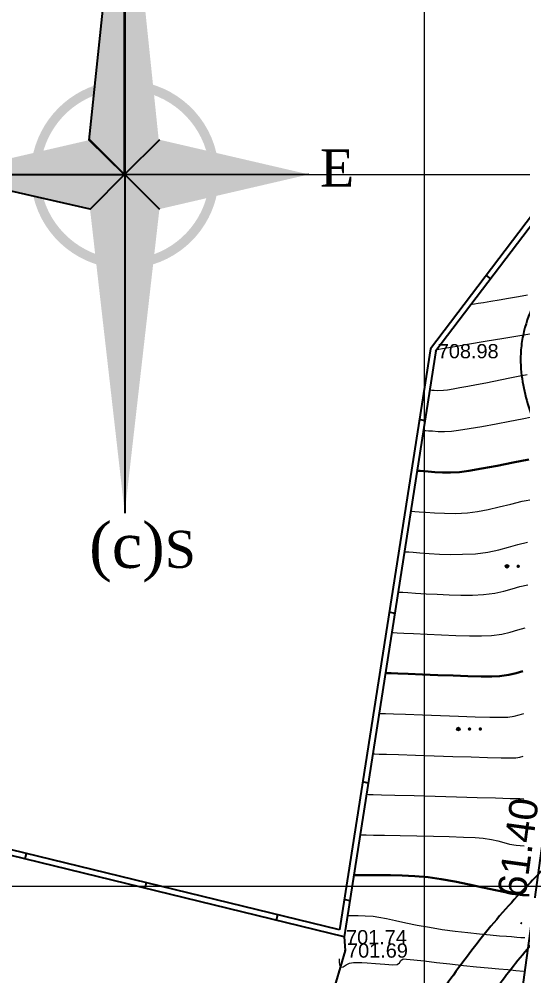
# Model space of a CAD drawing. Header units: feet. Extents: x 3381 to 683784, y 675186 to 4376258.
# Drawn here: x 682054.9 to 682090.3, y 4375758 to 4375825.2 of the extents above; entities that cross this region are included whole.
import ezdxf

# ---------------------------------------------------------------- set-up
doc = ezdxf.new("R2010")
doc.units = ezdxf.units.FT
doc.header["$MEASUREMENT"] = 0
doc.header["$PDMODE"] = 34
doc.header["$PDSIZE"] = 0.01
doc.layers.get('0').update_dxf_attribs({"linetype": 'CONTINUOUS'})
doc.layers.get('Defpoints').update_dxf_attribs({"linetype": 'CONTINUOUS'})
for name, color, linetype in [('0_Point_Height', 2, 'CONTINUOUS'), ('0_Point_Point', 7, 'CONTINUOUS'), ('col bitkisi', 7, 'CONTINUOUS'), ('Kompass', 7, 'CONTINUOUS')]:
    doc.layers.add(name, color=color, linetype=linetype)
for name, color, linetype, lineweight in [('ANA HORIZONTAL', 24, 'CONTINUOUS', 30), ('HORIZANTAL', 24, 'CONTINUOUS', 13), ('km setka', 170, 'CONTINUOUS', 15)]:
    doc.layers.add(name, color=color, linetype=linetype, lineweight=lineweight)
doc.styles.get("Standard").update_dxf_attribs({"font": 'arial.ttf', "height": 2})
doc.styles.add('Standart', font='times.ttf')
doc.dimstyles.new('ISO-25', dxfattribs={"dimtxt": 2, "dimasz": 1, "dimexe": 1.25, "dimexo": 0.625, "dimtad": 1, "dimtxsty": 'Standard', "dimblk": 'OBLIQUE', "dimcen": 2.5, "dimadec": 0, "dimazin": 0, "dimtfac": 1, "dimtmove": 0, "dimatfit": 3, "dimldrblk": 'OBLIQUE', "dimfxl": 1, "dimarcsym": 0})

# ---------------------------------------------------------------- blocks, each defined once
blk = doc.blocks.new('_Oblique')
at = {"color": 0, "linetype": 'ByBlock', "lineweight": -2}
blk.add_line((-0.5, -0.5), (0.5, 0.5), dxfattribs=at)
blk = doc.blocks.new('*D148')
at = {"color": 0, "lineweight": -2, "transparency": 16777216}
for p, q in [((682087.453, 4375736.387), (682095.745, 4375797.237)), ((682135.261, 4375791.852), (682094.506, 4375797.406)), ((682126.97, 4375731.002), (682086.215, 4375736.556))]:
    blk.add_line(p, q, dxfattribs=at)
at = {"layer": 'Defpoints', "color": 0, "lineweight": 30, "transparency": 16777216}
for p in [(682095.745, 4375797.237), (682135.881, 4375791.768), (682127.589, 4375730.918)]:
    blk.add_point(p, dxfattribs=at)
at = {"color": 0, "lineweight": -2, "transparency": 16777216}
for p, rotation in [((682095.745, 4375797.237), 82.24063511177357), ((682087.453, 4375736.387), 262.2406351117736)]:
    blk.add_blockref('_Oblique', p, dxfattribs=dict(at, rotation=rotation))
at = {"color": 0, "lineweight": 25, "transparency": 16777216, "insert": (682089.968, 4375767.034), "char_height": 2, "attachment_point": 5, "rotation": 82.24064}
blk.add_mtext('{\\fArial|b0|i0|c238|p34;61.40}', dxfattribs=at)

msp = doc.modelspace()

# ---------------------------------------------------------------- hatches: boundary and pattern name
at = {"layer": 'col bitkisi', "ltscale": 1.5}
h = msp.add_hatch(color=256, dxfattribs=at)
edge = h.paths.add_edge_path()
edge.add_arc((682089.186, 4375786.795), 0.125, 0, 360)
h = msp.add_hatch(color=256, dxfattribs=at)
edge = h.paths.add_edge_path()
edge.add_arc((682089.969, 4375786.795), 0.125, 0, 360)
h = msp.add_hatch(color=256, dxfattribs=at)
edge = h.paths.add_edge_path()
edge.add_arc((682085.765, 4375775.361), 0.125, 0, 360)
h = msp.add_hatch(color=256, dxfattribs=at)
edge = h.paths.add_edge_path()
edge.add_arc((682086.547, 4375775.361), 0.125, 0, 360)
h = msp.add_hatch(color=256, dxfattribs=at)
edge = h.paths.add_edge_path()
edge.add_arc((682087.306, 4375775.361), 0.125, 0, 360)
at = {"layer": 'Kompass'}
h = msp.add_hatch(color=5, dxfattribs=at)
h.set_gradient(color1=(0, 0, 255), one_color=1, tint=1)
h.paths.add_polyline_path([(682062.275, 4375814.316), (682059.833, 4375816.741), (682062.28, 4375840.156)])
h = msp.add_hatch(color=220, dxfattribs=at)
h.set_gradient(color1=(236, 9, 164), tint=1)
h.paths.add_polyline_path([(682062.275, 4375814.32), (682064.712, 4375816.758), (682062.28, 4375840.156)])
h = msp.add_hatch(color=5, dxfattribs=at)
edge = h.paths.add_edge_path()
edge.add_line((682062.318, 4375820.276), (682062.318, 4375820.927))
edge.add_arc((682062.359, 4375814.351), 6.576, 13.04557, 90.36246, ccw=False)
edge.add_line((682068.766, 4375815.836), (682068.049, 4375816.002))
edge.add_arc((682062.285, 4375814.254), 6.023, 16.87652, 89.68771)
edge = h.paths.add_edge_path()
edge.add_line((682060.205, 4375819.884), (682060.28, 4375820.601))
edge.add_arc((682062.362, 4375814.294), 6.641, 108.26723, 179.86034)
edge.add_line((682055.72, 4375814.31), (682056.371, 4375814.311))
edge.add_arc((682062.327, 4375814.319), 5.956, 110.87362, 180.07766, ccw=False)
edge = h.paths.add_edge_path()
edge.add_line((682056.615, 4375812.629), (682055.898, 4375812.793))
edge.add_arc((682062.316, 4375814.296), 6.591, 193.18314, 270.13483)
edge.add_line((682062.331, 4375807.705), (682062.321, 4375808.355))
edge.add_arc((682062.39, 4375814.394), 6.039, 196.99488, 269.34396, ccw=False)
edge.add_line((682056.615, 4375812.629), (682056.615, 4375812.629))
edge = h.paths.add_edge_path()
edge.add_line((682064.319, 4375808.009), (682064.401, 4375808.726))
edge.add_arc((682062.334, 4375814.314), 5.958, 290.29292, 360.10887)
edge.add_line((682068.292, 4375814.325), (682068.943, 4375814.321))
edge.add_arc((682062.361, 4375814.293), 6.582, -72.69301, 0.24835, ccw=False)
edge.add_line((682064.319, 4375808.009), (682064.401, 4375808.726))
edge.add_line((682064.401, 4375808.726), (682064.319, 4375808.009))
h = msp.add_hatch(color=220, dxfattribs=at)
h.set_gradient(color1=(236, 9, 164), tint=1)
h.paths.add_polyline_path([(682062.324, 4375814.324), (682059.877, 4375816.749), (682049.286, 4375814.305), (682062.319, 4375814.328)])
h = msp.add_hatch(color=5, dxfattribs=at)
h.set_gradient(color1=(0, 0, 255), one_color=1, tint=1, name='CURVED')
h.paths.add_polyline_path([(682062.319, 4375814.324), (682064.757, 4375816.766), (682075.264, 4375814.327)])
h = msp.add_hatch(color=5, dxfattribs=at)
h.set_gradient(color1=(0, 0, 255), one_color=1, tint=1, name='HEMISPHERICAL')
h.paths.add_polyline_path([(682062.316, 4375814.316), (682059.889, 4375811.88), (682049.286, 4375814.305)])
h = msp.add_hatch(color=220, dxfattribs=at)
h.set_gradient(color1=(236, 9, 164), tint=1)
h.paths.add_polyline_path([(682059.887, 4375811.878), (682062.323, 4375814.316), (682062.325, 4375790.535)])
h = msp.add_hatch(color=5, dxfattribs=at)
h.set_gradient(color1=(0, 0, 255), one_color=1, tint=1, name='HEMISPHERICAL')
h.paths.add_polyline_path([(682062.323, 4375814.316), (682062.325, 4375790.535), (682064.762, 4375811.89)])
h = msp.add_hatch(color=220, dxfattribs=at)
h.set_gradient(color1=(236, 9, 164), tint=1, name='INVHEMISPHERICAL')
h.paths.add_polyline_path([(682064.762, 4375811.89), (682062.332, 4375814.316), (682075.264, 4375814.327)])

# ---------------------------------------------------------------- linework, layer by layer
at = {"linetype": 'Continuous'}
for p, q in [((682120.012, 4375849.784, 716.528), (682083.804, 4375802.084, 708.969)), ((682120.331, 4375849.542, 716.528), (682084.185, 4375801.924, 708.982)), ((682087.715, 4375807.236), (682088.03, 4375806.99)), ((682083.804, 4375802.084, 708.969), (682077.412, 4375761.246, 701.811)), ((682084.185, 4375801.924, 708.982), (682077.74, 4375760.754, 701.736)), ((682083.418, 4375797.023, -130.678), (682083.027, 4375797.118, -141.271)), ((682081.299, 4375783.488, -100.968), (682080.908, 4375783.584, -111.551)), ((682079.432, 4375771.564, -86.119), (682079.042, 4375771.659, -96.693)), ((682077.412, 4375761.246, 690.28), (682051.938, 4375767.465)), ((682077.74, 4375760.754, 701.736), (682051.843, 4375767.077)), ((682055.404, 4375766.619), (682055.314, 4375766.23)), ((682063.83, 4375764.562, 228.337), (682063.74, 4375764.172, 228.337)), ((682078.137, 4375763.291, -68.321), (682077.747, 4375763.386, -78.89)), ((682073.06, 4375762.309, 478.557), (682072.969, 4375761.919, 478.557)), ((682077.74, 4375760.754, 701.736), (682077.81, 4375759.813, 701.692)), ((682077.81, 4375759.813, 701.692), (682068.574, 4375728.623, 695.222))]:
    msp.add_line(p, q, dxfattribs=at)
for points, knots in [([(682138.673, 4375847.698), (682134.733, 4375843.935), (682134.204, 4375843.884), (682132.615, 4375843.725), (682131.552, 4375843.608), (682128.6, 4375843.201), (682126.723, 4375842.847), (682123.945, 4375841.969), (682122.994, 4375841.598), (682121.503, 4375840.861), (682120.943, 4375840.544), (682119.783, 4375839.789), (682119.195, 4375839.342), (682118.08, 4375838.393), (682117.55, 4375837.889), (682116.308, 4375836.618), (682115.618, 4375835.831), (682114.507, 4375834.513), (682114.073, 4375833.983), (682113.217, 4375832.937), (682112.792, 4375832.416), (682111.526, 4375830.861), (682110.693, 4375829.833), (682108.213, 4375826.765), (682106.586, 4375824.742), (682103.677, 4375821.147), (682102.401, 4375819.576), (682100.365, 4375817.098), (682099.624, 4375816.2), (682098.191, 4375814.479), (682097.502, 4375813.656), (682096.274, 4375812.202), (682095.74, 4375811.573), (682094.371, 4375809.972), (682093.497, 4375808.967), (682092.065, 4375807.025), (682091.479, 4375806.115), (682090.713, 4375804.462), (682090.464, 4375803.758), (682090.231, 4375802.636), (682090.176, 4375802.243), (682090.128, 4375801.449), (682090.133, 4375801.053), (682090.253, 4375799.453), (682090.568, 4375798.28), (682091.281, 4375796.436), (682091.617, 4375795.729), (682092.343, 4375794.393), (682092.734, 4375793.761), (682094.022, 4375791.839), (682094.969, 4375790.645), (682096.433, 4375788.711), (682096.984, 4375787.96), (682097.985, 4375786.429), (682098.433, 4375785.652), (682099.103, 4375784.182), (682099.344, 4375783.495), (682099.69, 4375782.059), (682099.794, 4375781.318), (682099.872, 4375779.721), (682099.826, 4375778.867), (682099.562, 4375777.187), (682099.345, 4375776.356), (682098.55, 4375774.122), (682097.818, 4375772.769), (682096.345, 4375770.622), (682095.691, 4375769.794), (682094.301, 4375768.186), (682093.562, 4375767.403), (682092.06, 4375765.851), (682091.298, 4375765.082), (682089.976, 4375763.697), (682089.412, 4375763.09), (682088.317, 4375761.837), (682087.788, 4375761.198), (682086.249, 4375759.251), (682085.284, 4375757.914), (682083.584, 4375755.45), (682082.836, 4375754.329), (682081.367, 4375752.06), (682080.648, 4375750.914), (682078.548, 4375747.439), (682077.221, 4375745.076), (682074.825, 4375740.387), (682073.746, 4375738.066), (682072.082, 4375734.042), (682071.446, 4375732.358), (682070.288, 4375728.952), (682069.765, 4375727.235), (682068.752, 4375723.607), (682068.27, 4375721.694), (682067.486, 4375718.402), (682067.171, 4375717.024), (682066.558, 4375714.26), (682066.263, 4375712.872), (682065.838, 4375710.699), (682065.692, 4375709.924), (682065.454, 4375708.524), (682065.358, 4375707.905), (682065.118, 4375705.941), (682065.043, 4375704.597), (682065.045, 4375701.581), (682065.167, 4375699.909), (682065.607, 4375696.617), (682065.923, 4375694.998), (682066.563, 4375692.282), (682066.856, 4375691.174), (682067.421, 4375689.176), (682067.687, 4375688.283), (682068.18, 4375686.669), (682068.406, 4375685.939), (682068.902, 4375684.465), (682069.171, 4375683.725), (682069.627, 4375682.634), (682069.784, 4375682.281), (682070.286, 4375681.227), (682070.647, 4375680.566), (682071.328, 4375679.296), (682071.648, 4375678.687), (682072.047, 4375677.785), (682072.168, 4375677.481), (682072.355, 4375676.927), (682072.425, 4375676.68), (682072.548, 4375676.156), (682072.6, 4375675.883), (682072.734, 4375675.047), (682072.797, 4375674.456), (682070.612, 4375670.042)], [0, 0, 0, 0, 1.504182, 1.504182, 4.512547, 4.512547, 9.897023, 9.897023, 12.795834, 12.795834, 14.604059, 14.604059, 16.662244, 16.662244, 18.72043, 18.72043, 21.69221, 21.69221, 23.690537, 23.690537, 25.688865, 25.688865, 29.68552, 29.68552, 37.678831, 37.678831, 43.858623, 43.858623, 47.338723, 47.338723, 50.479181, 50.479181, 52.843093, 52.843093, 56.452422, 56.452422, 59.343353, 59.343353, 61.301717, 61.301717, 62.310714, 62.310714, 63.319712, 63.319712, 66.426739, 66.426739, 68.50177, 68.50177, 70.576802, 70.576802, 75.092259, 75.092259, 77.984383, 77.984383, 80.876507, 80.876507, 83.368148, 83.368148, 85.859789, 85.859789, 88.693846, 88.693846, 91.527902, 91.527902, 96.504404, 96.504404, 99.813748, 99.813748, 103.123092, 103.123092, 106.359907, 106.359907, 108.778682, 108.778682, 111.197456, 111.197456, 116.035005, 116.035005, 120.025858, 120.025858, 124.016711, 124.016711, 131.998417, 131.998417, 139.538843, 139.538843, 144.840516, 144.840516, 150.142189, 150.142189, 155.992549, 155.992549, 160.212599, 160.212599, 164.43265, 164.43265, 166.77754, 166.77754, 168.584028, 168.584028, 172.423705, 172.423705, 177.221179, 177.221179, 182.018653, 182.018653, 185.384546, 185.384546, 188.140377, 188.140377, 190.397291, 190.397291, 192.654204, 192.654204, 193.73589, 193.73589, 195.899262, 195.899262, 198.062634, 198.062634, 199.190084, 199.190084, 200.13488, 200.13488, 201.079676, 201.079676, 202.923933, 202.923933, 202.923933, 202.923933]), ([(682142.575, 4375841.228), (682135.014, 4375840.948), (682134.484, 4375840.897), (682132.906, 4375840.739), (682131.869, 4375840.624), (682129.069, 4375840.236), (682127.361, 4375839.905), (682124.943, 4375839.137), (682124.135, 4375838.818), (682122.886, 4375838.196), (682122.417, 4375837.928), (682121.269, 4375837.17), (682120.598, 4375836.624), (682119.288, 4375835.4), (682118.65, 4375834.724), (682117.387, 4375833.289), (682116.761, 4375832.529), (682114.614, 4375829.908), (682113.135, 4375828.082), (682110.207, 4375824.457), (682108.758, 4375822.657), (682104.371, 4375817.234), (682101.394, 4375813.592), (682097.675, 4375809.219), (682097.191, 4375808.657), (682096.249, 4375807.547), (682095.793, 4375806.997), (682094.805, 4375805.708), (682094.308, 4375804.973), (682093.622, 4375803.654), (682093.395, 4375803.068), (682093.206, 4375802.228), (682093.167, 4375801.968), (682093.131, 4375801.439), (682093.133, 4375801.163), (682093.217, 4375800.053), (682093.448, 4375799.151), (682093.999, 4375797.725), (682094.244, 4375797.196), (682094.781, 4375796.176), (682095.075, 4375795.681), (682096.159, 4375794.001), (682097.051, 4375792.855), (682098.57, 4375790.864), (682099.183, 4375790.048), (682100.352, 4375788.312), (682100.908, 4375787.394), (682101.654, 4375785.84), (682101.901, 4375785.245), (682102.311, 4375784.01), (682102.472, 4375783.379), (682102.829, 4375781.465), (682102.898, 4375780.16), (682102.728, 4375777.758), (682102.527, 4375776.664), (682101.925, 4375774.553), (682101.524, 4375773.534), (682100.57, 4375771.595), (682100.018, 4375770.674), (682098.638, 4375768.659), (682097.774, 4375767.594), (682095.99, 4375765.588), (682095.069, 4375764.643), (682093.403, 4375762.936), (682092.653, 4375762.17), (682091.476, 4375760.895), (682091.031, 4375760.391), (682090.159, 4375759.356), (682089.733, 4375758.827), (682088.479, 4375757.211), (682087.674, 4375756.094), (682086.148, 4375753.885), (682085.421, 4375752.798), (682084, 4375750.609), (682083.305, 4375749.504), (682081.275, 4375746.161), (682079.995, 4375743.893), (682077.618, 4375739.277), (682076.522, 4375736.93), (682074.868, 4375732.927), (682074.251, 4375731.293), (682073.129, 4375727.985), (682072.62, 4375726.308), (682071.622, 4375722.726), (682071.143, 4375720.816), (682070.372, 4375717.563), (682070.065, 4375716.223), (682069.474, 4375713.55), (682069.191, 4375712.215), (682068.776, 4375710.089), (682068.626, 4375709.294), (682068.393, 4375707.906), (682068.304, 4375707.309), (682068.167, 4375706.115), (682068.117, 4375705.515), (682068.023, 4375703.706), (682068.032, 4375702.491), (682068.221, 4375699.358), (682068.501, 4375697.449), (682069.291, 4375693.642), (682069.798, 4375691.743), (682070.544, 4375689.202), (682070.738, 4375688.561), (682071.131, 4375687.283), (682071.329, 4375686.654), (682071.724, 4375685.492), (682071.919, 4375684.955), (682072.27, 4375684.082), (682072.418, 4375683.737), (682072.7, 4375683.13), (682072.832, 4375682.864), (682073.111, 4375682.32), (682073.258, 4375682.045), (682073.709, 4375681.204), (682074.025, 4375680.625), (682074.55, 4375679.553), (682074.767, 4375679.073), (682075.086, 4375678.23), (682075.204, 4375677.877), (682075.401, 4375677.158), (682075.479, 4375676.801), (682075.673, 4375675.742), (682075.75, 4375675.054), (682075.828, 4375674.312), (682075.837, 4375674.231), (682077.571, 4375669.919)], [0, 0, 0, 0, 1.519576, 1.519576, 4.558728, 4.558728, 9.930594, 9.930594, 12.837598, 12.837598, 14.698947, 14.698947, 17.596272, 17.596272, 20.493598, 20.493598, 23.430765, 23.430765, 30.540606, 30.540606, 37.650448, 37.650448, 51.870131, 51.870131, 53.943342, 53.943342, 56.016553, 56.016553, 58.839775, 58.839775, 61.186701, 61.186701, 62.257023, 62.257023, 63.327345, 63.327345, 66.426341, 66.426341, 68.26825, 68.26825, 70.110159, 70.110159, 74.62153, 74.62153, 77.595, 77.595, 80.568471, 80.568471, 82.304355, 82.304355, 84.04024, 84.04024, 87.512009, 87.512009, 90.504027, 90.504027, 93.496045, 93.496045, 96.488063, 96.488063, 100.372173, 100.372173, 104.256283, 104.256283, 107.517701, 107.517701, 109.618427, 109.618427, 111.719153, 111.719153, 115.920605, 115.920605, 119.858792, 119.858792, 123.796978, 123.796978, 131.673352, 131.673352, 139.553481, 139.553481, 144.894421, 144.894421, 150.235361, 150.235361, 156.190392, 156.190392, 160.321983, 160.321983, 164.453574, 164.453574, 166.899961, 166.899961, 168.797126, 168.797126, 170.694291, 170.694291, 174.488621, 174.488621, 180.488906, 180.488906, 186.48919, 186.48919, 188.508696, 188.508696, 190.528201, 190.528201, 192.322947, 192.322947, 193.52533, 193.52533, 194.478712, 194.478712, 195.432094, 195.432094, 197.338858, 197.338858, 198.784376, 198.784376, 199.759029, 199.759029, 200.733681, 200.733681, 202.682985, 202.682985, 202.923933, 202.923933, 202.923933, 202.923933])]:
    msp.add_open_spline(points, degree=3, knots=knots, dxfattribs=at)
at = {"layer": '0_Point_Point'}
for p in [(682084.185, 4375801.924, 708.982), (682090.188, 4375761.718, 702.213), (682077.74, 4375760.754, 701.736), (682077.81, 4375759.813, 701.692)]:
    msp.add_point(p, dxfattribs=at)
at = {"layer": 'ANA HORIZONTAL', "color": 32, "lineweight": 30}
for points, elevation in [([(682082.867, 4375793.504), (682082.934, 4375793.502), (682083.076, 4375793.494), (682083.306, 4375793.479), (682083.643, 4375793.452), (682084.115, 4375793.419), (682084.641, 4375793.394), (682085.221, 4375793.391), (682085.853, 4375793.42), (682086.506, 4375793.503), (682087.414, 4375793.659), (682088.483, 4375793.864), (682089.617, 4375794.089), (682090.721, 4375794.309)], 707.5), ([(682080.643, 4375779.299), (682080.767, 4375779.296), (682081.04, 4375779.287), (682081.511, 4375779.269), (682082.231, 4375779.24), (682083.24, 4375779.199), (682084.314, 4375779.155), (682085.398, 4375779.114), (682086.432, 4375779.081), (682087.36, 4375779.06), (682088.124, 4375779.056), (682088.666, 4375779.074), (682089.315, 4375779.164), (682089.831, 4375779.297), (682090.3, 4375779.435)], 705), ([(682078.42, 4375765.095), (682078.521, 4375765.093), (682078.731, 4375765.09), (682079.07, 4375765.09), (682079.561, 4375765.095), (682080.24, 4375765.102), (682080.99, 4375765.1), (682081.808, 4375765.08), (682082.695, 4375765.033), (682083.649, 4375764.948), (682084.557, 4375764.824), (682085.527, 4375764.652), (682086.516, 4375764.451), (682087.482, 4375764.24), (682088.382, 4375764.04), (682089.173, 4375763.87), (682089.814, 4375763.75), (682090.261, 4375763.699), (682090.731, 4375763.698)], 702.5)]:
    msp.add_lwpolyline(points, dxfattribs=dict(at, elevation=elevation))
at = {"layer": 'col bitkisi', "lineweight": 13, "ltscale": 1.5}
for centre in [(682089.186, 4375786.795), (682085.765, 4375775.361)]:
    msp.add_circle(centre, 0.125, dxfattribs=at)
at = {"layer": 'HORIZANTAL', "color": 32, "linetype": 'Continuous', "lineweight": 13}
for points, elevation in [([(682086.666, 4375805.193), (682086.741, 4375805.206), (682086.899, 4375805.232), (682087.154, 4375805.275), (682087.529, 4375805.339), (682088.053, 4375805.428), (682088.639, 4375805.527), (682089.286, 4375805.635), (682089.995, 4375805.752), (682090.627, 4375805.869)], 709.5), ([(682084.271, 4375802.038), (682084.276, 4375802.039), (682084.297, 4375802.042), (682084.341, 4375802.05), (682084.387, 4375802.057), (682084.656, 4375802.103), (682085.369, 4375802.225), (682086.404, 4375802.401), (682087.639, 4375802.61), (682088.95, 4375802.828), (682090.216, 4375803.036), (682091.314, 4375803.21)], 709), ([(682083.756, 4375799.186), (682083.801, 4375799.184), (682083.899, 4375799.177), (682084.068, 4375799.164), (682084.333, 4375799.15), (682084.728, 4375799.158), (682085.004, 4375799.192), (682085.394, 4375799.258), (682085.877, 4375799.347), (682086.435, 4375799.453), (682087.047, 4375799.568), (682087.695, 4375799.684), (682088.254, 4375799.791), (682088.809, 4375799.911), (682089.375, 4375800.035), (682089.964, 4375800.156), (682090.593, 4375800.266)], 708.5), ([(682083.312, 4375796.345), (682083.365, 4375796.343), (682083.48, 4375796.337), (682083.667, 4375796.323), (682083.947, 4375796.301), (682084.344, 4375796.277), (682084.792, 4375796.269), (682085.29, 4375796.289), (682085.775, 4375796.349), (682086.516, 4375796.469), (682087.424, 4375796.628), (682088.41, 4375796.809), (682089.383, 4375796.992), (682090.255, 4375797.157), (682090.936, 4375797.287)], 708), ([(682082.422, 4375790.663), (682082.512, 4375790.66), (682082.702, 4375790.65), (682083.009, 4375790.629), (682083.46, 4375790.594), (682084.091, 4375790.549), (682084.795, 4375790.517), (682085.57, 4375790.512), (682086.416, 4375790.551), (682087.107, 4375790.638), (682087.851, 4375790.786), (682088.634, 4375790.972), (682089.44, 4375791.172), (682090.255, 4375791.363), (682091.065, 4375791.521)], 707), ([(682081.977, 4375787.822), (682082.074, 4375787.819), (682082.276, 4375787.809), (682082.599, 4375787.788), (682083.069, 4375787.752), (682083.718, 4375787.703), (682084.434, 4375787.659), (682085.217, 4375787.633), (682086.066, 4375787.637), (682086.978, 4375787.682), (682087.847, 4375787.789), (682088.597, 4375787.953), (682089.278, 4375788.145), (682089.94, 4375788.337), (682090.634, 4375788.501)], 706.5), ([(682081.533, 4375784.981), (682081.635, 4375784.978), (682081.855, 4375784.969), (682082.216, 4375784.95), (682082.752, 4375784.918), (682083.492, 4375784.872), (682084.286, 4375784.827), (682085.111, 4375784.791), (682085.944, 4375784.771), (682086.762, 4375784.776), (682087.541, 4375784.813), (682088.319, 4375784.906), (682088.967, 4375785.045), (682089.536, 4375785.207), (682090.076, 4375785.367), (682090.637, 4375785.502)], 706), ([(682081.088, 4375782.14), (682081.209, 4375782.137), (682081.475, 4375782.127), (682081.928, 4375782.107), (682082.613, 4375782.074), (682083.565, 4375782.027), (682084.572, 4375781.981), (682085.582, 4375781.942), (682086.543, 4375781.918), (682087.401, 4375781.916), (682088.104, 4375781.943), (682088.826, 4375782.036), (682089.416, 4375782.174), (682089.936, 4375782.328), (682090.452, 4375782.468)], 705.5), ([(682080.199, 4375776.459), (682080.338, 4375776.455), (682080.652, 4375776.445), (682081.2, 4375776.426), (682082.047, 4375776.397), (682083.24, 4375776.354), (682084.507, 4375776.309), (682085.771, 4375776.266), (682086.953, 4375776.23), (682087.976, 4375776.205), (682088.76, 4375776.195), (682089.229, 4375776.205), (682089.677, 4375776.267), (682090.033, 4375776.359), (682090.357, 4375776.454)], 704.5), ([(682079.754, 4375773.618), (682079.887, 4375773.614), (682080.189, 4375773.605), (682080.724, 4375773.589), (682081.563, 4375773.562), (682082.764, 4375773.524), (682084.064, 4375773.483), (682085.388, 4375773.442), (682086.663, 4375773.403), (682087.815, 4375773.37), (682088.769, 4375773.346), (682089.453, 4375773.334), (682089.792, 4375773.336), (682090.092, 4375773.382), (682090.325, 4375773.448)], 704), ([(682079.309, 4375770.777), (682079.45, 4375770.773), (682079.775, 4375770.764), (682080.364, 4375770.747), (682081.303, 4375770.72), (682082.662, 4375770.682), (682084.139, 4375770.64), (682085.642, 4375770.597), (682087.081, 4375770.556), (682088.364, 4375770.52), (682089.398, 4375770.492), (682090.092, 4375770.473), (682090.355, 4375770.467)], 703.5), ([(682078.864, 4375767.936), (682078.998, 4375767.932), (682079.293, 4375767.925), (682079.802, 4375767.914), (682080.582, 4375767.9), (682081.675, 4375767.88), (682082.839, 4375767.858), (682084.011, 4375767.834), (682085.128, 4375767.806), (682086.126, 4375767.774), (682086.943, 4375767.736), (682087.515, 4375767.693), (682088.086, 4375767.607), (682088.547, 4375767.499), (682088.953, 4375767.384), (682089.359, 4375767.277), (682089.819, 4375767.194), (682090.388, 4375767.151)], 703), ([(682077.975, 4375762.254), (682078.037, 4375762.253), (682078.169, 4375762.252), (682078.392, 4375762.254), (682078.73, 4375762.257), (682079.22, 4375762.246), (682079.782, 4375762.204), (682080.188, 4375762.142), (682080.715, 4375762.039), (682081.348, 4375761.906), (682082.071, 4375761.753), (682082.869, 4375761.591), (682083.727, 4375761.433), (682084.63, 4375761.288), (682085.544, 4375761.163), (682086.43, 4375761.057), (682087.26, 4375760.969), (682088.009, 4375760.899), (682088.648, 4375760.844), (682089.151, 4375760.806), (682089.492, 4375760.782), (682089.863, 4375760.749), (682090.154, 4375760.72), (682090.443, 4375760.713)], 702), ([(682077.389, 4375759.215), (682077.393, 4375759.186), (682077.397, 4375759.111), (682077.4, 4375758.974), (682077.419, 4375758.784), (682077.51, 4375758.628), (682077.672, 4375758.652), (682077.871, 4375758.789), (682078.124, 4375758.911), (682078.388, 4375758.957), (682078.65, 4375758.965), (682078.975, 4375758.962), (682079.359, 4375758.94), (682079.953, 4375758.888), (682080.605, 4375758.833), (682081.162, 4375758.8), (682081.47, 4375758.815), (682081.628, 4375758.936), (682081.733, 4375759.09), (682081.891, 4375759.206), (682082.13, 4375759.205), (682082.642, 4375759.158), (682083.361, 4375759.076), (682084.225, 4375758.971), (682085.169, 4375758.858), (682086.132, 4375758.747), (682087.049, 4375758.652), (682087.856, 4375758.586), (682088.615, 4375758.525), (682089.249, 4375758.459), (682089.808, 4375758.399), (682090.34, 4375758.359)], 701.5)]:
    msp.add_lwpolyline(points, dxfattribs=dict(at, elevation=elevation))
at = {"layer": 'km setka', "flags": 128}
for points in [[(682083.362, 4375843.142), (682083.362, 4375633.906)], [(682048.377, 4375814.316), (682206.456, 4375814.316)], [(682045.613, 4375764.316), (682194.686, 4375764.316)]]:
    msp.add_lwpolyline(points, dxfattribs=at)
at = {"layer": 'Kompass', "color": 5}
msp.add_lwpolyline([(682062.275, 4375814.316), (682059.833, 4375816.741), (682062.28, 4375840.156), (682062.275, 4375814.316)], close=True, dxfattribs=at)
at = {"layer": 'Kompass'}
for points in [[(682062.325, 4375840.164), (682062.325, 4375790.535)], [(682062.319, 4375814.324), (682059.877, 4375816.749), (682064.762, 4375811.89)], [(682064.757, 4375816.766), (682062.319, 4375814.32), (682059.887, 4375811.878)], [(682075.264, 4375814.327), (682049.286, 4375814.305)]]:
    msp.add_lwpolyline(points, dxfattribs=at)
at = {"layer": 'Kompass', "color": 5}
msp.add_lwpolyline([(682062.316, 4375814.316), (682059.889, 4375811.88), (682049.286, 4375814.305), (682062.316, 4375814.316)], dxfattribs=at)

# ---------------------------------------------------------------- texts
at = {"layer": '0_Point_Height', "color": 0}
for s, p in [('708.98', (682084.321, 4375801.41, 708.982)), ('701.74', (682077.876, 4375760.24, 701.736)), ('701.69', (682077.946, 4375759.299, 701.692))]:
    msp.add_text(s, height=1, dxfattribs=at).set_placement(p)
at = {"layer": 'Kompass', "color": 1, "attachment_point": 1, "rotation": 0.01316, "style": 'Standart'}
for s, insert, char_height, width in [('E', (682076.044, 4375816.082), 2.605, 2.71353), ('{\\H1.216x;(c)}S', (682059.823, 4375789.852, -127.104), 2.60511, 1.88893)]:
    msp.add_mtext(s, dxfattribs=dict(at, insert=insert, char_height=char_height, width=width))

# ---------------------------------------------------------------- dimensions: what is measured, and where the dimension line sits
at = {"color": 222, "lineweight": 25}
dim = msp.add_aligned_dim(p1=(682127.589, 4375730.918), p2=(682135.881, 4375791.768), distance=40.507, text='{\\fArial|b0|i0|c238|p34;61.40}', dimstyle='ISO-25', dxfattribs=at)
dim.commit()
dim.dimension.update_dxf_attribs({"geometry": '*D148', "text_midpoint": (682089.968, 4375767.034)})

doc.saveas('drawing.dxf')
